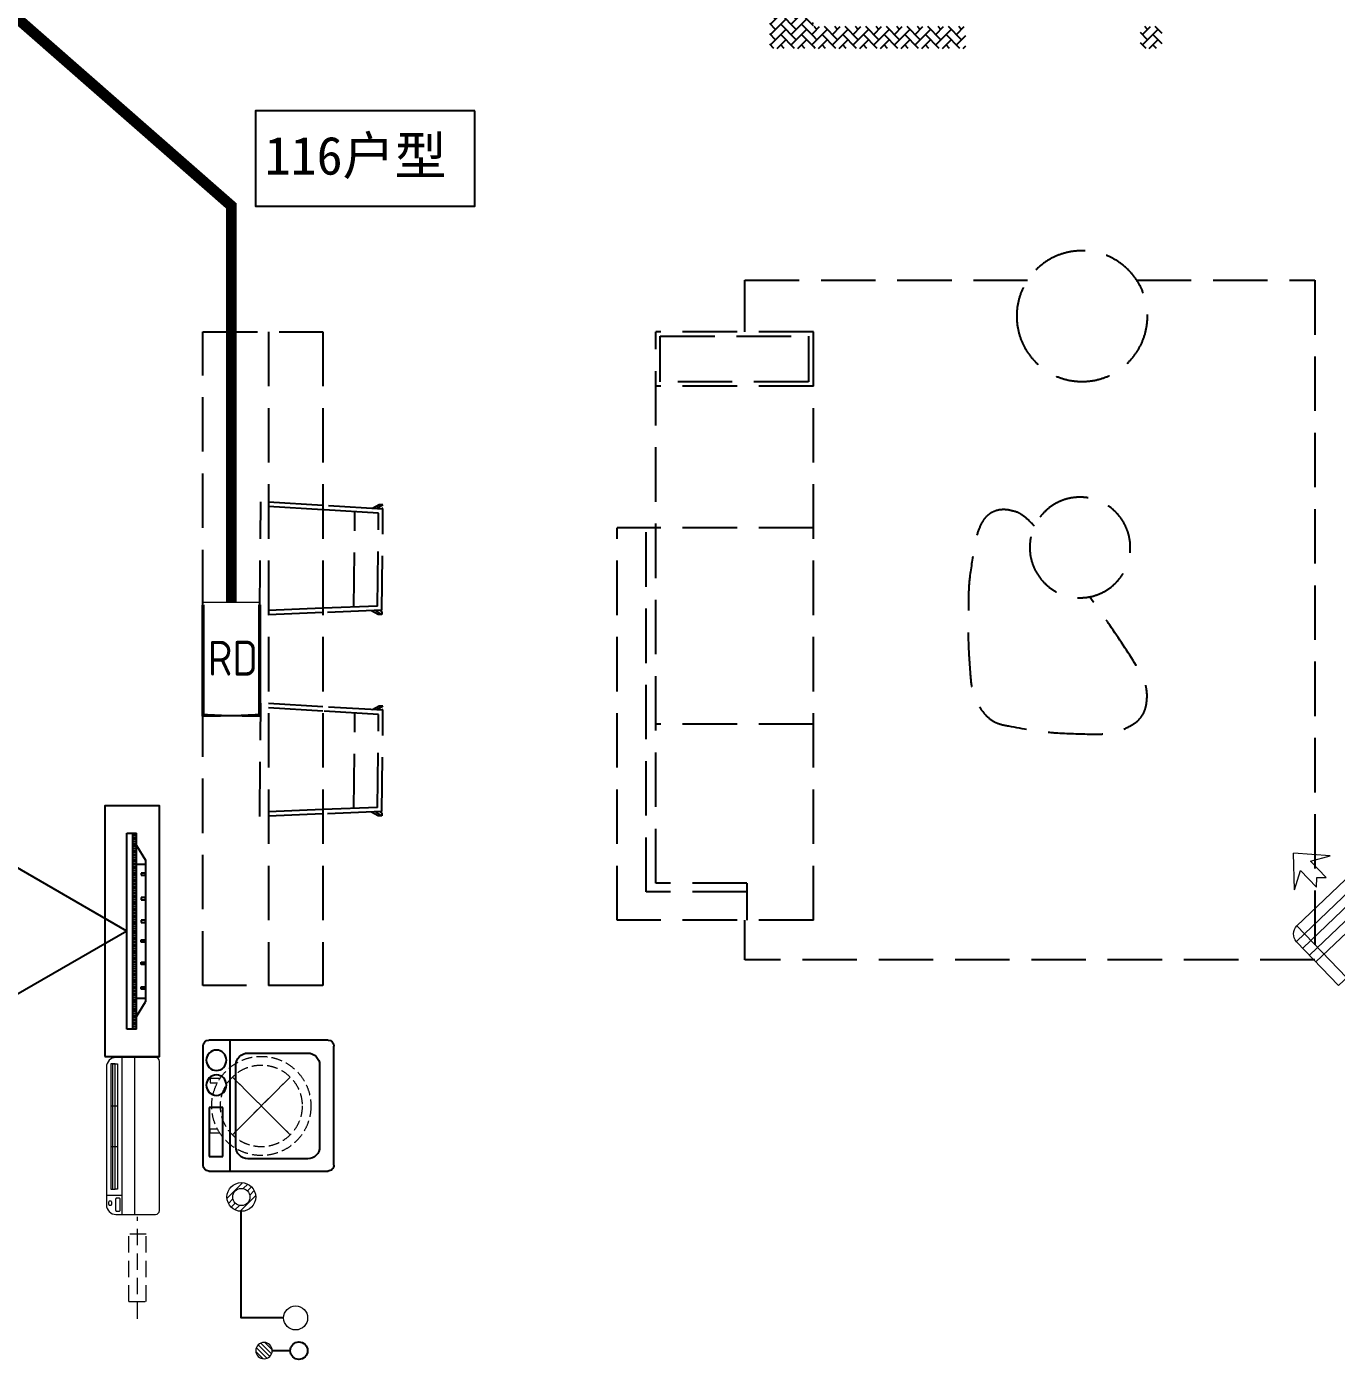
# Model space of a CAD drawing. Extents: x 3002737 to 4077523, y -995787 to -7267.
# Drawn here: x 3087029 to 3093037, y -955271 to -949156 of the extents above; entities that cross this region are included whole.
import ezdxf
from ezdxf.enums import TextEntityAlignment as Align

# ---------------------------------------------------------------- set-up
doc = ezdxf.new("R2010")
doc.units = 0
doc.header["$LTSCALE"] = 1000
doc.header["$MEASUREMENT"] = 0
for name, pattern in [('$1$DASH', [0.35, 0.25, -0.1]), ('A户型$0$DASH', [0.35, 0.25, -0.1]), ('DASH', [0.35, 0.25, -0.1]), ('HIDDEN', [0.375, 0.25, -0.125])]:
    doc.linetypes.add(name, pattern=pattern)
doc.layers.get('0').update_dxf_attribs({"linetype": 'CONTINUOUS'})
for name, color, linetype in [('!!电气', 1, 'CONTINUOUS'), ('3.5方案汇报，与郭总、侯月琴确定户型_t8$0$2020.03.04 -1安徽标准化洋房户型(UA）_t8_t8$0$fur', 252, 'CONTINUOUS'), ('3.5方案汇报，与郭总、侯月琴确定户型_t8$0$2020.03.04 -1安徽标准化洋房户型(UA）_t8_t8$0$FURN', 252, 'CONTINUOUS'), ('5fur', 175, 'CONTINUOUS'), ('LVTRY', 252, 'CONTINUOUS'), ('VPIPE-凝结', 150, 'CONTINUOUS'), ('WIRE-综合布线', 5, 'DASH'), ('保温', 6, 'CONTINUOUS')]:
    doc.layers.add(name, color=color, linetype=linetype)
for name, color, linetype, lineweight in [('EQUIP-消防', 3, 'CONTINUOUS', 20), ('EQUIP_地漏', 7, 'CONTINUOUS', 18), ('VPIPE-废水', 31, 'TG_F', 18), ('平面-空调室内机', 176, 'CONTINUOUS', 9), ('平面-空调预留孔', 252, 'CONTINUOUS', 15), ('粉刷', 251, 'CONTINUOUS', 9)]:
    doc.layers.add(name, color=color, linetype=linetype, lineweight=lineweight)
doc.styles.get("Standard").update_dxf_attribs({"font": 'gbenor.shx', "bigfont": 'gbcbig.shx'})
doc.styles.add('TG_LINETYPE', font='SIMPLEX', dxfattribs={"width": 0.8, "height": 3, "bigfont": 'HZTXT'})
doc.styles.add('黑体', font='simhei.ttf')
doc.linetypes.add('TG_F', pattern='A,2,-0.3,["F",TG_LINETYPE,S=0.1,R=0,X=-0.23,Y=-0.15],0', length=2.3)
pattern_1 = [(45, (0, 0), (0, 47.4157523), [100.584, -33.528]), (135, (23.708, 23.708), (3e-15, 47.4157523), [100.584, -33.528])]

# ---------------------------------------------------------------- blocks, each defined once
blk = doc.blocks.new('GDFGDGRD')
at = {"layer": '保温', "linetype": 'ByBlock', "ltscale": 10}
h = blk.add_hatch(dxfattribs=at)
h.set_pattern_fill('AR-HBONE', color=251, scale=55)
h.set_pattern_definition(pattern_1)
h.paths.add_polyline_path([(427216.6, 370023.7), (427216.6, 372023.7), (427016.6, 372023.7), (427016.6, 370023.7)])
h = blk.add_hatch(dxfattribs=at)
h.set_pattern_fill('AR-HBONE', color=251, scale=55)
h.set_pattern_definition(pattern_1)
h.paths.add_polyline_path([(425516.6, 370023.7), (425516.6, 370123.7), (425416.6, 370123.7), (425416.6, 370023.7)])
h = blk.add_hatch(dxfattribs=at)
h.set_pattern_fill('AR-HBONE', color=251, scale=55)
h.set_pattern_definition(pattern_1)
h.paths.add_polyline_path([(427016.6, 370023.7), (427016.6, 370123.7), (426316.6, 370123.7), (426316.6, 370023.7)])
blk = doc.blocks.new('dongkong')
at = {"layer": '平面-空调预留孔', "color": 8, "linetype": 'HIDDEN', "ltscale": 0.3}
for p, q in [((-603796, 210899.9), (-603796, 210431.5)), ((-603836, 210821), (-603836, 210510.8)), ((-603836, 210821), (-603756, 210821)), ((-603756, 210821), (-603756, 210510.8))]:
    blk.add_line(p, q, dxfattribs=at)
blk.add_lwpolyline([(-603756, 210510.8), (-603836, 210510.8)], dxfattribs=at)
blk = doc.blocks.new('A$C001338C2')
at = {"color": 8}
for p, q in [((0, 248.6), (0, 22)), ((845, 303.6), (55, 303.6)), ((109.1, 214.8), (109.1, 303.6)), ((900, 22), (900, 248.6)), ((22, 0), (878, 0))]:
    blk.add_line(p, q, dxfattribs=at)
at = {"color": 8, "lineweight": 5}
for p, q in [((864.6, 278.7), (144.5, 278.7)), ((144.5, 278.7), (144.5, 265.8)), ((387, 278.7), (144.5, 278.7)), ((144.5, 278.7), (144.5, 252.9)), ((144.5, 265.8), (864.6, 265.8)), ((144.5, 239.9), (144.5, 252.9)), ((144.5, 252.9), (864.6, 252.9)), ((864.6, 239.9), (144.5, 239.9)), ((387, 239.9), (387, 278.7)), ((622, 239.9), (387, 239.9)), ((864.6, 278.7), (622, 278.7)), ((622, 278.7), (622, 239.9)), ((864.6, 252.9), (864.6, 278.7)), ((864.6, 265.8), (864.6, 239.9)), ((900, 214.8), (0, 214.8)), ((900, 143.2), (0, 143.2))]:
    blk.add_line(p, q, dxfattribs=at)
at = {"color": 8}
for points in [[(89.2, 226.4), (22.2, 226.4, -0.414214), (16.7, 231.9), (16.7, 243.1, -0.414214), (22.2, 248.6), (89.2, 248.6, -0.414214), (94.7, 243.1), (94.7, 231.9, -0.414214)], [(73.1, 275), (56.8, 275, -0.414214), (51.3, 280.5), (51.3, 283.4, -0.414214), (56.8, 288.9), (73.1, 288.9, -0.414214), (78.6, 283.4), (78.6, 280.5, -0.414214)]]:
    blk.add_lwpolyline(points, format="xyb", close=True, dxfattribs=at)
for centre, radius, start, end in [((55, 248.6), 55, 90, 180), ((845, 248.6), 55, 360, 90), ((22, 22), 22, 180, 270), ((878, 22), 22, 270, 360)]:
    blk.add_arc(centre, radius, start, end, dxfattribs=at)
blk = doc.blocks.new('$TwtSys$00000141')
at = {"color": 252}
for p, q in [((-47.1, 3.8), (-5, 45.9)), ((-47.1, 3.8), (-5, 45.9)), ((-43.6, -17.5), (17.5, 43.6)), ((-43.6, -17.5), (17.5, 43.6)), ((-33.2, -33.2), (33.2, 33.2)), ((-33.2, -33.2), (33.2, 33.2)), ((-16.2, -43.5), (43.8, 16.4)), ((-16.2, -43.5), (43.8, 16.4)), ((5.7, -46.1), (46.1, -5.7)), ((5.7, -46.1), (46.1, -5.7))]:
    blk.add_line(p, q, dxfattribs=at)
blk.add_circle((0, 0), 47, dxfattribs=at)
blk.add_circle((0, 0), 47, dxfattribs=at)
blk = doc.blocks.new('RECTANG')
for p, q in [((1, 1), (0, 1)), ((0, 1), (0, 0)), ((1, 0), (1, 1)), ((0, 0), (1, 0))]:
    blk.add_line(p, q)
blk = doc.blocks.new('洗衣机')
at = {"layer": 'LVTRY'}
for p, q in [((3790993.7, 243444.5), (3790993.7, 242899.1)), ((3791567.4, 243472.1), (3791021, 243472.1)), ((3791116.5, 243472.1), (3791116.5, 242871.5)), ((3791594.6, 242899.1), (3791594.6, 243444.5)), ((3791199, 243412.7), (3791474.9, 243412.7)), ((3791145.1, 242982.5), (3791145.1, 243358)), ((3791528.8, 243358), (3791528.8, 242982.5)), ((3791474.9, 242927.8), (3791199, 242927.8)), ((3791021, 242871.5), (3791567.4, 242871.5))]:
    blk.add_line(p, q, dxfattribs=at)
at = {"layer": 'LVTRY', "extrusion": (0, 0, -1)}
for centre, major_axis, start_param, end_param in [((3791021, 243444.5), (0, 27.6), -1.570796, 0), ((3791567.4, 243444.5), (0, 27.6), 0, 1.570796), ((3791055.1, 243379.8), (0, 46.9), 3.141593, 9.424778), ((3791199, 243358), (0, 54.7), 4.712389, 6.283185), ((3791474.9, 243358), (0, 54.7), 0, 1.570796), ((3791055.1, 243265.7), (0, 46.9), 3.141593, 9.424778), ((3791199, 242982.5), (0, 54.7), 3.141593, 4.712389), ((3791474.9, 242982.5), (0, 54.7), 1.570796, 3.141593), ((3791021, 242899.1), (0, 27.6), 3.141593, 4.712389), ((3791567.4, 242899.1), (0, 27.6), 1.570796, 3.141593)]:
    blk.add_ellipse(centre, major_axis=major_axis, ratio=0.986385, start_param=start_param, end_param=end_param, dxfattribs=at)
at = {"layer": 'LVTRY', "xscale": 63.25620569481588, "yscale": 224.5369532744355, "zscale": 64.12934308941763, "rotation": 180}
blk.add_blockref('RECTANG', (3791085.2, 243162.4), dxfattribs=at)
blk = doc.blocks.new('$TwtSys$00000543')
at = {"color": 252}
for p, q in [((-93.6, -8.5), (8.5, 93.6)), ((-8.5, -93.6), (93.6, 8.5)), ((12.5, 55), (41.7, 84.2)), ((39.9, 39.9), (66.5, 66.5)), ((55, 12.5), (84.2, 41.7)), ((-84.2, -41.7), (-55, -12.5)), ((-66.5, -66.5), (-39.9, -39.9)), ((-41.7, -84.2), (-12.5, -55))]:
    blk.add_line(p, q, dxfattribs=at)
for radius in [94, 56.4]:
    blk.add_circle((0, 0), radius, dxfattribs=at)
blk = doc.blocks.new('dnfhfn')
at = {"color": 252, "linetype": '$1$DASH', "ltscale": 0.2}
for p, q in [((101.9, 462.7, 0), (121.9, 462.7, 0)), ((101.9, 417.2, 0), (101.9, 462.7, 0)), ((121.9, 462.7, 0), (121.9, 429, 0)), ((353.1, 462.7, 0), (333.1, 462.7, 0)), ((333.1, 462.7, 0), (333.1, 429, 0)), ((353.1, 417.2, 0), (353.1, 462.7, 0))]:
    blk.add_line(p, q, dxfattribs=at)
at = {"color": 252, "linetype": '$1$DASH', "ltscale": 0.2, "elevation": 0}
for points in [[(94.9, 360.1), (94.9, 360.1), (360.1, 94.9), (360.1, 94.9)], [(360.1, 360.1), (94.9, 94.9), (94.9, 94.9), (360.1, 360.1)]]:
    blk.add_lwpolyline(points, close=True, dxfattribs=at)
at = {"color": 252, "linetype": '$1$DASH', "ltscale": 0.2}
for radius in [227.5, 187.5]:
    blk.add_circle((227.5, 227.5, 0), radius, dxfattribs=at)
blk = doc.blocks.new('dasdasf1sa2f31as32f')
at = {"color": 8}
for p, q in [((-116, 585.6), (43.3, 640.5)), ((82.7, 476.6), (43.3, 640.5)), ((-22.8, 585.5), (-116, 585.6)), ((-22.8, 585.5), (-73.4, 493.2)), ((32.4, 555.1), (-18.1, 462.9)), ((82.7, 476.6), (32.4, 555.1)), ((-473.5, 259.7), (-339.5, 504)), ((-269.8, 524.3), (-427.7, 236.5)), ((134.6, 245.5), (-338.8, 505.1)), ((-269.8, 524.3), (113.7, 314)), ((-31.3, 504.4), (-73.4, 493.2)), ((-18.1, 462.9), (-31.3, 504.4)), ((92.6, 168.8), (-380.9, 428.5)), ((114.7, 208.4), (-359.1, 468.2)), ((72.3, 131.9), (-401.1, 391.6)), ((113.7, 314), (-44.2, 26.2)), ((0, 0), (-473.5, 259.7)), ((134, 244.4), (0, 0))]:
    blk.add_line(p, q, dxfattribs=at)
for centre, start, end in [((-294.5, 479.4), 61.25933, 151.25933), ((89, 269), 331.25933, 61.25933)]:
    blk.add_arc(centre, 51.3, start, end, dxfattribs=at)
blk = doc.blocks.new('GDGDRGDGDRGDR')
at = {"layer": '平面-空调预留孔', "xscale": -1, "rotation": 15.00000000331026}
blk.add_blockref('dasdasf1sa2f31as32f', (466626.3, 442932.1), dxfattribs=at)
blk = doc.blocks.new('FGDGDGRDGRRD')
at = {"layer": '5fur', "color": 252, "linetype": 'A户型$0$DASH'}
for p, q in [((424251.3, 366694.8), (423434.8, 366694.8)), ((423434.8, 366694.8), (423434.8, 363577.1)), ((426049.7, 366694.8), (424752.7, 366694.8)), ((426049.7, 366458.3), (426049.7, 366694.8)), ((425734.9, 363758.3), (425734.9, 366458.3)), ((425734.9, 366458.3), (426457.1, 366458.3)), ((426437.1, 366438.3), (425757.1, 366438.3)), ((425757.1, 366438.3), (425757.1, 366228.3)), ((426437.1, 366228.3), (426437.1, 366438.3)), ((426457.1, 363928.3), (426457.1, 366458.3)), ((428534.8, 366458.3), (427984.8, 366458.3)), ((427984.8, 366458.3), (427984.8, 363458.3)), ((428234.8, 366458.3), (428234.8, 363458.3)), ((428534.8, 363458.3), (428534.8, 366458.3)), ((425757.1, 366228.3), (426437.1, 366228.3)), ((425734.9, 366208.3), (426457.1, 366208.3)), ((427984.8, 365661.4), (428269.5, 365678.2)), ((428274.6, 365158.1), (428269.5, 365678.2)), ((427709.2, 365664.3), (427726.5, 365664.5)), ((427709.2, 365664.3), (427737.5, 365646.7)), ((427709.3, 365650.7), (427716.2, 365645.4)), ((427709.4, 365645), (427984.8, 365661.4)), ((427713.9, 365180.3), (427709.4, 365645)), ((427726.5, 365664.5), (427756.5, 365647.8)), ((427729.6, 365626.2), (427984.8, 365641.3)), ((427733.7, 365199.5), (427729.6, 365626.2)), ((427842.2, 365195.2), (427837.9, 365632.6)), ((427984.8, 365641.3), (428269.7, 365658.2)), ((425734.9, 365558.3), (426634.9, 365558.3)), ((426501.6, 363888.3), (426501.6, 365558.3)), ((426634.9, 363758.3), (426634.9, 365558.3)), ((427733.7, 365199.5), (427984.8, 365189.6)), ((427984.8, 365189.6), (428274.4, 365178.1)), ((427713.9, 365180.3), (427984.8, 365169.6)), ((427714, 365174.6), (427720.8, 365180)), ((427714, 365174.6), (427714.1, 365161)), ((427714.1, 365161), (427742, 365179.2)), ((427714.1, 365161), (427731.4, 365161.2)), ((427731.4, 365161.2), (427761.1, 365178.4)), ((427984.8, 365169.6), (428274.6, 365158.1)), ((427709.2, 364740.6), (427726.5, 364740.7)), ((427709.2, 364740.6), (427737.5, 364722.9)), ((427709.3, 364727), (427716.2, 364721.7)), ((427709.4, 364721.3), (427984.8, 364737.6)), ((427713.9, 364256.6), (427709.4, 364721.3)), ((427726.5, 364740.7), (427756.5, 364724.1)), ((427729.6, 364702.4), (427984.8, 364717.6)), ((427733.7, 364275.8), (427729.6, 364702.4)), ((427842.2, 364271.5), (427837.9, 364708.9)), ((427984.8, 364737.6), (428269.5, 364754.5)), ((427984.8, 364717.6), (428269.7, 364734.4)), ((428274.6, 364234.3), (428269.5, 364754.5)), ((425734.9, 364658.3), (426457.1, 364658.3)), ((427733.7, 364275.8), (427984.8, 364265.8)), ((427713.9, 364256.6), (427984.8, 364245.8)), ((427714, 364250.9), (427720.8, 364256.3)), ((427714, 364250.9), (427714.1, 364237.3)), ((427714.1, 364237.3), (427742, 364255.4)), ((427714.1, 364237.3), (427731.4, 364237.4)), ((427731.4, 364237.4), (427761.1, 364254.7)), ((427984.8, 364265.8), (428274.4, 364254.4)), ((427984.8, 364245.8), (428274.6, 364234.3)), ((426039.6, 363928.3), (426457.1, 363928.3)), ((426039.6, 363928.3), (426039.6, 363758.3)), ((426039.6, 363888.3), (426501.6, 363888.3)), ((425734.9, 363758.3), (426634.9, 363758.3)), ((426049.7, 363577.1), (426049.7, 363758.3)), ((423434.8, 363577.1), (426049.7, 363577.1)), ((427984.8, 363458.3), (428534.8, 363458.3))]:
    blk.add_line(p, q, dxfattribs=at)
for centre, radius in [((424502, 366530.1), 300), ((424511.4, 365468.5), 230.7)]:
    blk.add_circle(centre, radius, dxfattribs=at)
for points, knots in [([(424797.2, 365629.4), (424813.8, 365634.4), (424845.2, 365644), (424899.6, 365641.2), (424947.9, 365610.6), (424986.4, 365538.2), (425001.6, 365431), (425025, 365302), (425021.4, 365163.1), (425026.4, 365033.5), (425016.7, 364916), (425010.6, 364812.7), (424973, 364725.6), (424910.4, 364663.5), (424795.2, 364640.3), (424655.8, 364616.2), (424495.3, 364613.3), (424373.4, 364609.7), (424289.6, 364642.4), (424219.5, 364687.5), (424200.6, 364767.1), (424207.9, 364851.1), (424274.9, 364963.1), (424362.5, 365095.1), (424435.6, 365199.3), (424467.5, 365242.1)], [6220.354956, 6220.354956, 6220.354956, 6220.354956, 6328.248444, 6424.175246, 6551.938256, 6664.444537, 6925.611536, 7222.839725, 7482.686159, 7791.452209, 8032.235501, 8220.613415, 8433.331676, 8613.33223, 8743.051056, 9155.054309, 9500.513737, 9749.309695, 9902.88319, 10060.117754, 10246.160301, 10376.205536, 10582.082087, 11043.082338, 11376.115328, 11376.115328, 11376.115328, 11376.115328]), ([(424720.4, 365566.2), (424729, 365575.6), (424748.1, 365595), (424773.7, 365616.7), (424791.9, 365626.5), (424797.2, 365629.4)], [6012.273466, 6012.273466, 6012.273466, 6012.273466, 6091.3752, 6182.540427, 6220.354956, 6220.354956, 6220.354956, 6220.354956])]:
    blk.add_open_spline(points, degree=3, knots=knots, dxfattribs=at)
blk = doc.blocks.new('3.5方案汇报，与郭总、侯月琴确定户型_t8$0$2020.03.04 -1安徽标准化洋房户型(UA）_t8_t8$0$sdfgsdfgsdfg')
at = {"layer": '3.5方案汇报，与郭总、侯月琴确定户型_t8$0$2020.03.04 -1安徽标准化洋房户型(UA）_t8_t8$0$FURN'}
h = blk.add_hatch(dxfattribs=at)
h.set_pattern_fill('ANSI31', color=256, scale=100, angle=225, style=0)
h.set_pattern_definition([(360, (-130272.125, -44238.089), (4e-15, 9.152), [])])
h.paths.add_polyline_path([(-68957.8, -54984.3), (-68957.8, -54178.9), (-68972, -54178.9), (-68972, -54984.3)])
for p, q in [((-68997.5, -54581.6), (-70393.9, -53775.4)), ((-68957.8, -54178.9), (-68997.5, -54178.9)), ((-68997.5, -54178.9), (-68997.5, -54984.3)), ((-68972, -54178.9), (-68972, -54984.3)), ((-68957.8, -54178.9), (-68957.8, -54984.3)), ((-68957.8, -54230.8), (-68920, -54290.5)), ((-68957.8, -54306.5), (-68920, -54306.5)), ((-68920, -54872.7), (-68920, -54290.5)), ((-68937.6, -54343.1), (-68937.6, -54352.6)), ((-68920, -54343.1), (-68937.6, -54343.1)), ((-68937.6, -54352.6), (-68920, -54352.6)), ((-68920, -54352.6), (-68920, -54343.1)), ((-68937.6, -54444.2), (-68937.6, -54453.8)), ((-68920, -54444.2), (-68937.6, -54444.2)), ((-68920, -54453.8), (-68920, -54444.2)), ((-68937.6, -54453.8), (-68920, -54453.8)), ((-68937.6, -54536.4), (-68937.6, -54546)), ((-68920, -54536.4), (-68937.6, -54536.4)), ((-68937.6, -54546), (-68920, -54546)), ((-68920, -54546), (-68920, -54536.4)), ((-68997.5, -54581.6), (-70393.9, -55387.8)), ((-68937.6, -54626.8), (-68937.6, -54617.2)), ((-68937.6, -54617.2), (-68920, -54617.2)), ((-68920, -54626.8), (-68937.6, -54626.8)), ((-68920, -54617.2), (-68920, -54626.8)), ((-68937.6, -54719), (-68937.6, -54709.4)), ((-68937.6, -54709.4), (-68920, -54709.4)), ((-68920, -54719), (-68937.6, -54719)), ((-68920, -54709.4), (-68920, -54719)), ((-68937.6, -54820.1), (-68937.6, -54810.6)), ((-68937.6, -54810.6), (-68920, -54810.6)), ((-68920, -54820.1), (-68937.6, -54820.1)), ((-68920, -54810.6), (-68920, -54820.1)), ((-68957.8, -54856.7), (-68920, -54856.7)), ((-68957.8, -54932.4), (-68920, -54872.7)), ((-68997.5, -54984.3), (-68957.8, -54984.3))]:
    blk.add_line(p, q, dxfattribs=at)
blk = doc.blocks.new('A$C1C403CBE')
at = {"color": 252}
blk.add_lwpolyline([(42047.1, 5913.1), (41041.1, 5913.1), (41041.1, 5477.1), (42047.1, 5477.1)], close=True, dxfattribs=at)
at = {"layer": '3.5方案汇报，与郭总、侯月琴确定户型_t8$0$2020.03.04 -1安徽标准化洋房户型(UA）_t8_t8$0$FURN', "ltscale": 0.3}
blk.add_lwpolyline([(40350, 1575), (40600, 1575), (40600, 2725), (40350, 2725)], close=True, dxfattribs=at)
at = {"layer": 'VPIPE-凝结', "color": 252, "ltscale": 0.1}
for points in [[(41170, 375), (40975.9, 375), (40975.9, 864.2)], [(41117.6, 225), (41200, 225)]]:
    blk.add_lwpolyline(points, dxfattribs=at)
at = {"layer": 'VPIPE-凝结', "color": 252}
blk.add_circle((41240, 225), 40, dxfattribs=at)
at = {"layer": 'VPIPE-废水', "color": 252}
blk.add_circle((41225, 375), 55, dxfattribs=at)
at = {"color": 252, "xscale": -1}
blk.add_blockref('GDFGDGRD', (470616.6, -363823.7), dxfattribs=at)
at = {"xscale": -1}
blk.add_blockref('FGDGDGRDGRRD', (469334.8, -361558.3), dxfattribs=at)
at = {"color": 252}
blk.add_blockref('GDGDRGDGDRGDR', (-420616.6, -441032.1), dxfattribs=at)
at = {"layer": '3.5方案汇报，与郭总、侯月琴确定户型_t8$0$2020.03.04 -1安徽标准化洋房户型(UA）_t8_t8$0$fur', "xscale": -1.1175, "yscale": 1.1175, "zscale": 1.1175, "rotation": 180}
blk.add_blockref('3.5方案汇报，与郭总、侯月琴确定户型_t8$0$2020.03.04 -1安徽标准化洋房户型(UA）_t8_t8$0$sdfgsdfgsdfg', (117554.7, -58844.9), dxfattribs=at)
at = {"layer": 'EQUIP_地漏', "color": 252, "xscale": 0.7000000000000001, "yscale": 0.7000000000000001, "zscale": 0.7000000000000001}
blk.add_blockref('$TwtSys$00000543', (40975.9, 930), dxfattribs=at)
at = {"layer": 'EQUIP_地漏', "color": 252, "xscale": 0.8, "yscale": -0.8, "zscale": 0.8, "rotation": 179.999999999993}
blk.add_blockref('$TwtSys$00000141', (41080, 225), dxfattribs=at)
at = {"layer": '平面-空调室内机', "color": 252, "ltscale": 0.3, "xscale": -1, "rotation": 180}
blk.add_blockref('dongkong', (644295.9, 211270.8), dxfattribs=at)
at = {"layer": '平面-空调预留孔', "color": 252, "xscale": 0.800000000046565, "yscale": 0.800000000046565, "zscale": 0.800000000046565, "rotation": 90.00000023343011}
blk.add_blockref('A$C001338C2', (40599.8, 850), dxfattribs=at)
at = {"layer": '平面-空调预留孔', "color": 252, "rotation": 89.99999999999304}
blk.add_blockref('dnfhfn', (41295.1, 1120.3, 0), dxfattribs=at)
at = {"layer": '粉刷', "color": 252}
blk.add_blockref('洗衣机', (-3750193.7, -241822.4), dxfattribs=at)
at = {"color": 252, "style": '黑体'}
blk.add_text('116户型', height=175, dxfattribs=at).set_placement((41083.3, 5620.9))
blk = doc.blocks.new('$equip$00002771')
for p, q in [((-0.65, 0.65), (-0.65, 0)), ((0.65, 0.65), (-0.65, 0.65)), ((0.65, 0), (0.65, 0.65)), ((-0.65, 0), (0.65, 0))]:
    blk.add_line(p, q)
at = {"const_width": 0.04}
blk.add_lwpolyline([(-0.65, 0.65), (-0.65, 0), (0.65, 0), (0.65, 0.65), (-0.65, 0.65), (-0.65, 0)], dxfattribs=at)
for p in [(0, 0.65), (-0.65, 0.325), (0.65, 0.325), (0, 0)]:
    blk.add_point(p)
at = {"color": 7}
blk.add_attdef('$TEXT$', text='', height=0.4, dxfattribs=at).set_placement((0.006, 0.343), align=Align.MIDDLE_CENTER)
at = {"color": 7, "flags": 1}
for tag, height, p in [('B', 0.4, (0.905, 0.246)), ('A', 0.00002, (0, 0))]:
    blk.add_attdef(tag, text='', height=height, dxfattribs=at).set_placement(p, align=Align.MIDDLE_CENTER)

msp = doc.modelspace()

# ---------------------------------------------------------------- linework, layer by layer
at = {"layer": 'WIRE-综合布线', "color": 4, "const_width": 50}
msp.add_lwpolyline([(3085088, -947454.7), (3087967.4, -949978.2), (3087967.4, -951795.9)], dxfattribs=at)

# ---------------------------------------------------------------- block references
at = {"layer": '!!电气'}
msp.add_blockref('A$C1C403CBE', (3047037.4, -955455.9), dxfattribs=at)
at = {"layer": 'EQUIP-消防', "color": 6}
ref = msp.add_blockref('$equip$00002771', (3087837.4, -952055.9), dxfattribs=dict(at, xscale=-400, yscale=400, zscale=400, rotation=269.9999999997599))
ref.add_attrib('$TEXT$', 'RD', dxfattribs={"layer": '0', "color": 7, "height": 160}).set_placement((3087974.6, -952053.4), align=Align.MIDDLE_CENTER)

doc.saveas('drawing.dxf')
